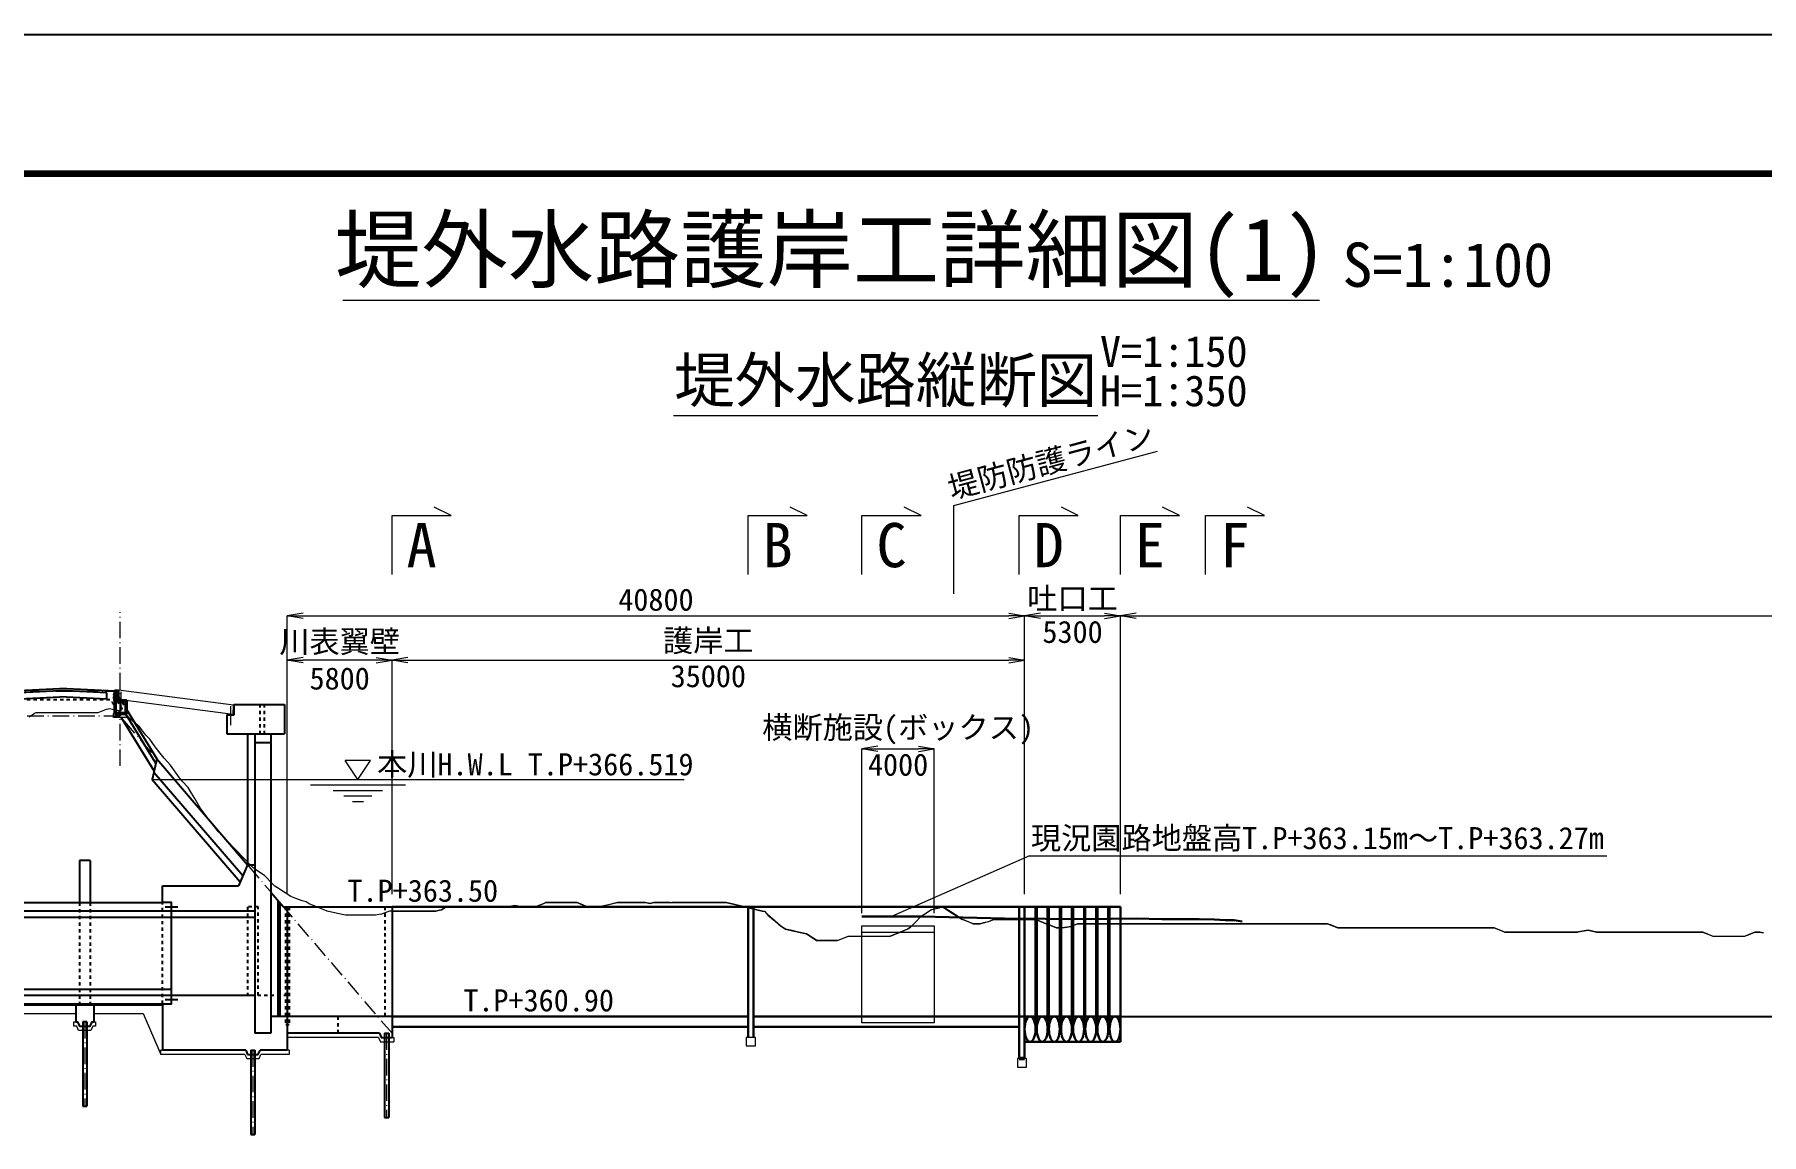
# Model space of a CAD drawing. Header units: millimetres. Extents: x 468560 to 900835, y -713847 to -431684.
# Drawn here: x 522110 to 549411, y -498043 to -480649 of the extents above; entities that cross this region are included whole.
import ezdxf
from ezdxf.enums import TextEntityAlignment as Align

# ---------------------------------------------------------------- set-up
doc = ezdxf.new("R2010")
doc.units = ezdxf.units.MM
doc.header["$LTSCALE"] = 100
doc.header["$PDSIZE"] = 300
doc.linetypes.add('SXF_一点短鎖線', pattern=[9.25, 6, -1.5, 0.25, -1.5])
doc.linetypes.add('SXF_跳び破線', pattern=[12, 6, -6])
doc.layers.get('Defpoints').update_dxf_attribs({"color": 153})
for name, color, linetype, lineweight in [('D-BGD', 7, 'Continuous', 13), ('D-BMK', 2, 'SXF_一点短鎖線', 13), ('D-BYP-STR1', 2, 'Continuous', 13), ('D-BYP-STR2', 6, 'Continuous', 25), ('D-BYP-STR3', 3, 'Continuous', 25), ('D-BYP-STR4', 6, 'Continuous', 25), ('D-BYP-STR6', 2, 'SXF_一点短鎖線', 13), ('D-BYP-STR7', 2, 'Continuous', 13), ('D-STR', 1, 'Continuous', 50), ('D-STR-DIM', 7, 'Continuous', 13), ('D-STR-HTXT', 7, 'Continuous', 13), ('D-STR-TXT', 7, 'Continuous', 13), ('D-TTL', 2, 'Continuous', 140), ('D-TTL-LINE', 7, 'Continuous', 13), ('D-TTL-TXT', 7, 'Continuous', 13)]:
    doc.layers.add(name, color=color, linetype=linetype, lineweight=lineweight)
doc.styles.add('MS ゴシック', font='MS Gothic.ttf')
doc.styles.add('ＭＳ ゴシック', font='MS Gothic.ttf')
doc.dimstyles.new('DIM-100-F-B', dxfattribs={"dimscale": 100, "dimtxt": 3.5, "dimasz": 2.5, "dimexe": 0, "dimexo": 2, "dimgap": 0.8, "dimtad": 1, "dimdec": 0, "dimlfac": 3.5, "dimzin": 0, "dimdsep": 46, "dimtxsty": 'MS ゴシック', "dimblk": 'OPEN', "dimcen": 0.1, "dimclrd": 256, "dimclre": 256, "dimclrt": 256, "dimaunit": 1, "dimadec": 4, "dimazin": 0, "dimtfac": 1, "dimtdec": 0, "dimtmove": 2, "dimatfit": 3, "dimldrblk": 'OPEN', "dimfxl": 1, "dimtolj": 1, "dimtzin": 0, "dimlwd": -1, "dimlwe": -1, "dimarcsym": 2})

# ---------------------------------------------------------------- blocks, each defined once
blk = doc.blocks.new('_Open')
at = {"color": 0, "linetype": 'ByBlock', "lineweight": -2}
for p, q in [((-1, 0.17), (0, 0)), ((-1, -0.17), (0, 0)), ((0, 0), (-1, 0))]:
    blk.add_line(p, q, dxfattribs=at)
blk = doc.blocks.new('*D54')
at = {"layer": 'D-STR-DIM', "transparency": 16777216}
for p, q in [((526105, -494243), (526105, -490543)), ((527512, -490543), (526355, -490543)), ((527762, -494243), (527762, -490543))]:
    blk.add_line(p, q, dxfattribs=at)
at = {"layer": 'Defpoints', "color": 0, "transparency": 16777216}
for p in [(526105, -490543), (526105, -494443), (527762, -494443)]:
    blk.add_point(p, dxfattribs=at)
at = {"layer": 'D-STR-DIM', "transparency": 16777216, "xscale": 250, "yscale": 250, "zscale": 250, "rotation": 180}
blk.add_blockref('_Open', (526105, -490543), dxfattribs=at)
at = {"layer": 'D-STR-DIM', "transparency": 16777216, "xscale": 250, "yscale": 250, "zscale": 250}
blk.add_blockref('_Open', (527762, -490543), dxfattribs=at)
at = {"layer": 'D-STR-DIM', "transparency": 16777216, "insert": (526934, -490543), "char_height": 350, "attachment_point": 5, "style": 'MS ゴシック'}
blk.add_mtext('\\A1;川表翼壁\\P5800', dxfattribs=at)
blk = doc.blocks.new('*D55')
at = {"layer": 'D-STR-DIM', "transparency": 16777216}
for p, q in [((527762, -494243), (527762, -490543)), ((528012, -490543), (537512, -490543)), ((537762, -494243), (537762, -490543))]:
    blk.add_line(p, q, dxfattribs=at)
at = {"layer": 'Defpoints', "color": 0, "transparency": 16777216}
for p in [(537762, -490543), (527762, -494443), (537762, -494443)]:
    blk.add_point(p, dxfattribs=at)
at = {"layer": 'D-STR-DIM', "transparency": 16777216, "xscale": 250, "yscale": 250, "zscale": 250, "rotation": 180}
blk.add_blockref('_Open', (527762, -490543), dxfattribs=at)
at = {"layer": 'D-STR-DIM', "transparency": 16777216, "xscale": 250, "yscale": 250, "zscale": 250}
blk.add_blockref('_Open', (537762, -490543), dxfattribs=at)
at = {"layer": 'D-STR-DIM', "transparency": 16777216, "char_height": 350, "attachment_point": 5, "style": 'MS ゴシック'}
for s, insert in [('\\A1;護岸工', (532762, -490254)), ('\\A1;35000', (532762, -490798))]:
    blk.add_mtext(s, dxfattribs=dict(at, insert=insert))
blk = doc.blocks.new('*D56')
at = {"layer": 'D-STR-DIM', "transparency": 16777216}
for p, q in [((537762, -494243), (537762, -489843)), ((538012, -489843), (539027, -489843)), ((539277, -494243), (539277, -489843))]:
    blk.add_line(p, q, dxfattribs=at)
at = {"layer": 'Defpoints', "color": 0, "transparency": 16777216}
for p in [(539277, -489843), (537762, -494443, 641), (539277, -494443, 641)]:
    blk.add_point(p, dxfattribs=at)
at = {"layer": 'D-STR-DIM', "transparency": 16777216, "xscale": 250, "yscale": 250, "zscale": 250, "rotation": 180}
blk.add_blockref('_Open', (537762, -489843), dxfattribs=at)
at = {"layer": 'D-STR-DIM', "transparency": 16777216, "xscale": 250, "yscale": 250, "zscale": 250}
blk.add_blockref('_Open', (539277, -489843), dxfattribs=at)
at = {"layer": 'D-STR-DIM', "transparency": 16777216, "char_height": 350, "attachment_point": 5, "style": 'MS ゴシック'}
for s, insert in [('\\A1;吐口工', (538520, -489579)), ('\\A1;5300', (538520, -490098))]:
    blk.add_mtext(s, dxfattribs=dict(at, insert=insert))
blk = doc.blocks.new('*D57')
at = {"layer": 'D-STR-DIM', "transparency": 16777216}
for p, q in [((539277, -494243), (539277, -489843)), ((539527, -489843), (561678, -489843)), ((561928, -495976), (561928, -489843))]:
    blk.add_line(p, q, dxfattribs=at)
at = {"layer": 'Defpoints', "color": 0, "transparency": 16777216}
for p in [(561928, -489843), (539277, -494443, 641), (561928, -496176, 641)]:
    blk.add_point(p, dxfattribs=at)
at = {"layer": 'D-STR-DIM', "transparency": 16777216, "xscale": 250, "yscale": 250, "zscale": 250, "rotation": 180}
blk.add_blockref('_Open', (539277, -489843), dxfattribs=at)
at = {"layer": 'D-STR-DIM', "transparency": 16777216, "xscale": 250, "yscale": 250, "zscale": 250}
blk.add_blockref('_Open', (561928, -489843), dxfattribs=at)
at = {"layer": 'D-STR-DIM', "transparency": 16777216, "char_height": 350, "attachment_point": 5, "style": 'MS ゴシック'}
for s, insert in [('\\A1;素掘り', (550603, -489560)), ('\\A1;79281', (550603, -490098))]:
    blk.add_mtext(s, dxfattribs=dict(at, insert=insert))
blk = doc.blocks.new('*D58')
at = {"layer": 'D-STR-DIM', "transparency": 16777216}
for p, q in [((526105, -494243), (526105, -489843)), ((526355, -489843), (537512, -489843)), ((537762, -494243), (537762, -489843))]:
    blk.add_line(p, q, dxfattribs=at)
at = {"layer": 'Defpoints', "color": 0, "transparency": 16777216}
for p in [(537762, -489843), (526105, -494443), (537762, -494443)]:
    blk.add_point(p, dxfattribs=at)
at = {"layer": 'D-STR-DIM', "transparency": 16777216, "xscale": 250, "yscale": 250, "zscale": 250, "rotation": 180}
blk.add_blockref('_Open', (526105, -489843), dxfattribs=at)
at = {"layer": 'D-STR-DIM', "transparency": 16777216, "xscale": 250, "yscale": 250, "zscale": 250}
blk.add_blockref('_Open', (537762, -489843), dxfattribs=at)
at = {"layer": 'D-STR-DIM', "transparency": 16777216, "insert": (531934, -489588), "char_height": 350, "attachment_point": 5, "style": 'MS ゴシック'}
blk.add_mtext('\\A1;40800', dxfattribs=at)
blk = doc.blocks.new('*D59')
at = {"layer": 'D-STR-DIM', "transparency": 16777216}
for p, q in [((535191, -494543), (535191, -491943)), ((535441, -491943), (536084, -491943)), ((536334, -494543), (536334, -491943))]:
    blk.add_line(p, q, dxfattribs=at)
at = {"layer": 'Defpoints', "color": 0, "transparency": 16777216}
for p in [(536334, -491943), (535191, -494743), (536334, -494743)]:
    blk.add_point(p, dxfattribs=at)
at = {"layer": 'D-STR-DIM', "transparency": 16777216, "xscale": 250, "yscale": 250, "zscale": 250, "rotation": 180}
blk.add_blockref('_Open', (535191, -491943), dxfattribs=at)
at = {"layer": 'D-STR-DIM', "transparency": 16777216, "xscale": 250, "yscale": 250, "zscale": 250}
blk.add_blockref('_Open', (536334, -491943), dxfattribs=at)
at = {"layer": 'D-STR-DIM', "transparency": 16777216, "char_height": 350, "attachment_point": 5, "style": 'MS ゴシック'}
for s, insert in [('\\A1;横断施設(ボックス)', (535762, -491653)), ('\\A1;4000', (535762, -492198))]:
    blk.add_mtext(s, dxfattribs=dict(at, insert=insert))
blk = doc.blocks.new('管理橋受台')
at = {"layer": 'D-BYP-STR7'}
blk.add_lwpolyline([(690527, -612810), (690527, -612810), (690527, -612910), (689827, -612910), (689827, -612810), (689927, -612810)], dxfattribs=at)
at = {"layer": 'D-STR', "ltscale": 0.01}
blk.add_lwpolyline([(690077, -612510), (690527, -612510), (690527, -612810), (689927, -612810), (689927, -612280), (690077, -612280)], close=True, dxfattribs=at)
blk = doc.blocks.new('*U3')
at = {"layer": 'D-BGD', "color": 7, "linetype": 'Continuous', "lineweight": 13}
for p, q in [((-35592.348, 52896.664), (-35592.285, 52896.718)), ((-35592.285, 52896.718), (-35592.199, 52896.718)), ((-35592.199, 52896.718), (-35591.708, 52896.718)), ((-35591.708, 52896.718), (-35591.345, 52896.718)), ((-35591.345, 52896.718), (-35591.131, 52896.718)), ((-35591.131, 52896.718), (-35590.843, 52896.718)), ((-35590.843, 52896.718), (-35590.554, 52896.718)), ((-35590.554, 52896.718), (-35590.341, 52896.534)), ((-35588.824, 52896.474), (-35588.335, 52896.718)), ((-35588.335, 52896.718), (-35588.248, 52896.718)), ((-35588.248, 52896.718), (-35588.13, 52896.718)), ((-35588.13, 52896.718), (-35587.671, 52896.718)), ((-35587.671, 52896.718), (-35587.331, 52896.718)), ((-35587.331, 52896.718), (-35587.094, 52896.718)), ((-35587.094, 52896.718), (-35586.773, 52896.718)), ((-35586.773, 52896.718), (-35586.517, 52896.624)), ((-35586.517, 52896.624), (-35586.328, 52896.718)), ((-35586.328, 52896.718), (-35585.941, 52896.718)), ((-35585.941, 52896.718), (-35585.417, 52896.718)), ((-35585.417, 52896.718), (-35585.364, 52896.699)), ((-35585.364, 52896.699), (-35585.325, 52896.718)), ((-35585.325, 52896.718), (-35584.787, 52896.718)), ((-35584.787, 52896.718), (-35584.617, 52896.718)), ((-35584.617, 52896.718), (-35584.321, 52896.718)), ((-35584.321, 52896.718), (-35584.251, 52896.718)), ((-35584.251, 52896.718), (-35584.211, 52896.718)), ((-35584.211, 52896.718), (-35584.061, 52896.718)), ((-35584.061, 52896.718), (-35583.634, 52896.718)), ((-35583.634, 52896.718), (-35583.318, 52896.718)), ((-35583.318, 52896.718), (-35583.152, 52896.718)), ((-35583.152, 52896.718), (-35583.057, 52896.718)), ((-35583.057, 52896.718), (-35582.786, 52896.718)), ((-35582.786, 52896.718), (-35582.48, 52896.718)), ((-35582.48, 52896.718), (-35582.42, 52896.718)), ((-35582.42, 52896.718), (-35582.315, 52896.718)), ((-35582.315, 52896.718), (-35581.904, 52896.514)), ((-35594.355, 52896.218), (-35594.015, 52896.388)), ((-35594.015, 52896.388), (-35593.555, 52896.218)), ((-35592.861, 52896.218), (-35592.348, 52896.664)), ((-35590.341, 52896.534), (-35589.978, 52896.218)), ((-35589.338, 52896.218), (-35588.824, 52896.474)), ((-35581.904, 52896.514), (-35581.348, 52896.237)), ((-35598.167, 52895.818), (-35598.052, 52895.876)), ((-35598.052, 52895.876), (-35597.801, 52896.218)), ((-35597.801, 52896.218), (-35597.475, 52896.218)), ((-35597.475, 52896.218), (-35597.435, 52896.218)), ((-35597.435, 52896.218), (-35597.365, 52896.218)), ((-35597.365, 52896.218), (-35596.898, 52896.218)), ((-35596.898, 52896.218), (-35596.361, 52896.218)), ((-35596.361, 52896.218), (-35596.322, 52896.218)), ((-35596.322, 52896.218), (-35595.97, 52896.218)), ((-35595.97, 52896.218), (-35595.745, 52896.218)), ((-35595.745, 52896.218), (-35595.358, 52896.218)), ((-35595.358, 52896.218), (-35595.168, 52896.218)), ((-35595.168, 52896.218), (-35594.912, 52896.218)), ((-35594.912, 52896.218), (-35594.591, 52896.218)), ((-35594.591, 52896.218), (-35594.355, 52896.218)), ((-35593.555, 52896.218), (-35593.438, 52896.218)), ((-35593.438, 52896.218), (-35593.351, 52896.218)), ((-35593.351, 52896.218), (-35592.861, 52896.218)), ((-35589.978, 52896.218), (-35589.486, 52896.218)), ((-35589.486, 52896.218), (-35589.401, 52896.218)), ((-35589.401, 52896.218), (-35589.338, 52896.218)), ((-35581.348, 52896.237), (-35581.327, 52896.218)), ((-35581.327, 52896.218), (-35581.312, 52896.218)), ((-35581.312, 52896.218), (-35580.75, 52895.939)), ((-35580.75, 52895.939), (-35580.308, 52895.718)), ((-35571.278, 52895.43), (-35570.946, 52895.884)), ((-35570.946, 52895.884), (-35570.497, 52896.108)), ((-35570.497, 52896.108), (-35570.369, 52896.218)), ((-35570.369, 52896.218), (-35570.275, 52896.137)), ((-35570.275, 52896.137), (-35569.793, 52895.478)), ((-35600.79, 52895.718), (-35600.374, 52895.718)), ((-35600.374, 52895.718), (-35600.359, 52895.718)), ((-35600.359, 52895.718), (-35600.337, 52895.718)), ((-35600.337, 52895.718), (-35599.782, 52895.718)), ((-35599.782, 52895.718), (-35599.371, 52895.718)), ((-35599.371, 52895.718), (-35599.205, 52895.718)), ((-35599.205, 52895.718), (-35598.981, 52895.718)), ((-35598.981, 52895.718), (-35598.629, 52895.718)), ((-35598.629, 52895.718), (-35598.368, 52895.718)), ((-35598.368, 52895.718), (-35598.167, 52895.818)), ((-35580.308, 52895.718), (-35580.174, 52895.651)), ((-35580.174, 52895.651), (-35579.992, 52895.245)), ((-35569.793, 52895.478), (-35569.272, 52894.767)), ((-35579.992, 52895.245), (-35579.597, 52894.509)), ((-35571.853, 52894.359), (-35571.523, 52895.097)), ((-35571.523, 52895.097), (-35571.278, 52895.43)), ((-35569.272, 52894.767), (-35569.236, 52894.718)), ((-35569.236, 52894.718), (-35569.216, 52894.718)), ((-35569.216, 52894.718), (-35568.87, 52894.419)), ((-35567.784, 52894.46), (-35567.486, 52894.718)), ((-35567.486, 52894.718), (-35567.265, 52894.718)), ((-35567.265, 52894.718), (-35566.909, 52894.718)), ((-35566.909, 52894.718), (-35566.428, 52894.718)), ((-35566.428, 52894.718), (-35566.332, 52894.718)), ((-35566.332, 52894.718), (-35566.262, 52894.718)), ((-35566.262, 52894.718), (-35565.756, 52894.718)), ((-35565.756, 52894.718), (-35565.259, 52894.718)), ((-35565.259, 52894.718), (-35565.179, 52894.679)), ((-35565.179, 52894.679), (-35565.071, 52894.625)), ((-35579.597, 52894.509), (-35579.305, 52893.965)), ((-35572.1, 52893.809), (-35571.853, 52894.359)), ((-35568.87, 52894.419), (-35568.639, 52894.218)), ((-35568.639, 52894.218), (-35568.504, 52894.218)), ((-35568.504, 52894.218), (-35568.268, 52894.218)), ((-35568.268, 52894.218), (-35568.063, 52894.321)), ((-35568.063, 52894.321), (-35567.784, 52894.46)), ((-35565.071, 52894.625), (-35564.602, 52894.218)), ((-35564.602, 52894.218), (-35564.255, 52893.918)), ((-35563.252, 52893.889), (-35562.872, 52894.218)), ((-35562.872, 52894.218), (-35562.359, 52894.218)), ((-35562.359, 52894.218), (-35562.295, 52894.218)), ((-35562.295, 52894.218), (-35562.249, 52894.218)), ((-35562.249, 52894.218), (-35561.719, 52894.218)), ((-35561.719, 52894.218), (-35561.546, 52894.218)), ((-35561.546, 52894.218), (-35561.245, 52894.218)), ((-35561.245, 52894.218), (-35561.18, 52894.218)), ((-35561.18, 52894.218), (-35561.142, 52894.218)), ((-35561.142, 52894.218), (-35561.002, 52894.218)), ((-35561.002, 52894.218), (-35560.565, 52894.218)), ((-35560.565, 52894.218), (-35560.242, 52894.218)), ((-35560.242, 52894.218), (-35559.988, 52894.218)), ((-35559.988, 52894.218), (-35559.646, 52894.218)), ((-35559.646, 52894.218), (-35559.412, 52894.218)), ((-35559.412, 52894.218), (-35559.239, 52894.218)), ((-35559.239, 52894.218), (-35558.835, 52894.218)), ((-35558.835, 52894.218), (-35558.289, 52894.218)), ((-35558.289, 52894.218), (-35558.258, 52894.218)), ((-35558.258, 52894.218), (-35558.235, 52894.218)), ((-35558.235, 52894.218), (-35557.682, 52894.218)), ((-35557.682, 52894.218), (-35557.232, 52894.218)), ((-35557.232, 52894.218), (-35557.105, 52894.218)), ((-35557.105, 52894.218), (-35556.933, 52894.218)), ((-35556.933, 52894.218), (-35556.528, 52894.218)), ((-35556.528, 52894.218), (-35556.229, 52894.218)), ((-35556.229, 52894.218), (-35555.951, 52894.218)), ((-35555.951, 52894.218), (-35555.577, 52894.218)), ((-35555.577, 52894.218), (-35555.375, 52894.218)), ((-35555.375, 52894.218), (-35555.225, 52894.218)), ((-35555.225, 52894.218), (-35554.798, 52894.218)), ((-35554.798, 52894.218), (-35554.222, 52894.218)), ((-35554.222, 52894.218), (-35554.222, 52894.218)), ((-35554.222, 52894.218), (-35554.221, 52894.218)), ((-35554.221, 52894.218), (-35553.855, 52894.218)), ((-35553.855, 52894.218), (-35553.645, 52894.218)), ((-35553.645, 52894.218), (-35553.489, 52894.218)), ((-35553.489, 52894.218), (-35553.219, 52894.218)), ((-35553.219, 52894.218), (-35553.068, 52894.218)), ((-35553.068, 52894.218), (-35552.864, 52894.218)), ((-35552.864, 52894.218), (-35552.491, 52894.218)), ((-35552.491, 52894.218), (-35552.215, 52894.218)), ((-35552.215, 52894.218), (-35551.914, 52894.218)), ((-35551.914, 52894.218), (-35551.507, 52894.218)), ((-35551.507, 52894.218), (-35551.338, 52894.218)), ((-35551.338, 52894.218), (-35551.212, 52894.218)), ((-35551.212, 52894.218), (-35550.761, 52894.218)), ((-35550.761, 52894.218), (-35550.559, 52894.218)), ((-35550.559, 52894.218), (-35550.209, 52894.218)), ((-35550.209, 52894.218), (-35550.193, 52894.218)), ((-35550.193, 52894.218), (-35550.184, 52894.218)), ((-35550.184, 52894.218), (-35550.151, 52894.218)), ((-35550.151, 52894.218), (-35549.608, 52894.218)), ((-35549.608, 52894.218), (-35549.206, 52894.218)), ((-35549.206, 52894.218), (-35549.031, 52894.218)), ((-35549.031, 52894.218), (-35548.795, 52894.014)), ((-35579.305, 52893.965), (-35579.02, 52893.577)), ((-35572.282, 52893.56), (-35572.1, 52893.809)), ((-35564.255, 52893.918), (-35564.025, 52893.718)), ((-35563.715, 52893.718), (-35563.449, 52893.817)), ((-35563.449, 52893.817), (-35563.252, 52893.889)), ((-35548.795, 52894.014), (-35548.454, 52893.718)), ((-35579.02, 52893.577), (-35578.635, 52893.385)), ((-35572.676, 52893.218), (-35572.282, 52893.56)), ((-35564.025, 52893.718), (-35563.715, 52893.718)), ((-35548.454, 52893.718), (-35548.202, 52893.718)), ((-35548.202, 52893.718), (-35547.877, 52893.718)), ((-35547.877, 52893.718), (-35547.438, 52893.718)), ((-35547.438, 52893.718), (-35547.301, 52893.718)), ((-35547.301, 52893.718), (-35547.199, 52893.718)), ((-35547.199, 52893.718), (-35546.724, 52893.718)), ((-35546.724, 52893.718), (-35546.196, 52893.718)), ((-35546.196, 52893.718), (-35546.147, 52893.718)), ((-35546.147, 52893.718), (-35546.082, 52893.718)), ((-35546.082, 52893.718), (-35545.571, 52893.718)), ((-35545.571, 52893.718), (-35545.192, 52893.718)), ((-35545.192, 52893.718), (-35544.994, 52893.718)), ((-35544.994, 52893.718), (-35544.725, 52893.718)), ((-35544.725, 52893.718), (-35544.417, 52893.718)), ((-35544.417, 52893.718), (-35544.189, 52893.718)), ((-35544.189, 52893.718), (-35543.84, 52893.718)), ((-35543.84, 52893.718), (-35543.369, 52893.718)), ((-35543.369, 52893.718), (-35543.264, 52893.718)), ((-35543.264, 52893.718), (-35543.186, 52893.718)), ((-35543.186, 52893.718), (-35542.687, 52893.718)), ((-35542.687, 52893.718), (-35542.182, 52893.718)), ((-35542.182, 52893.718), (-35542.11, 52893.718)), ((-35542.11, 52893.718), (-35542.013, 52893.718)), ((-35542.013, 52893.718), (-35541.534, 52893.718)), ((-35541.534, 52893.718), (-35541.179, 52893.718)), ((-35541.179, 52893.718), (-35540.957, 52893.718)), ((-35540.957, 52893.718), (-35540.656, 52893.718)), ((-35540.656, 52893.718), (-35540.38, 52893.718)), ((-35540.38, 52893.718), (-35540.176, 52893.718)), ((-35540.176, 52893.718), (-35539.803, 52893.718)), ((-35539.803, 52893.718), (-35539.3, 52893.282)), ((-35535.159, 52893.245), (-35534.613, 52893.446)), ((-35534.613, 52893.446), (-35534.156, 52893.218)), ((-35578.635, 52893.385), (-35578.443, 52893.289)), ((-35578.443, 52893.289), (-35578.302, 52893.218)), ((-35578.302, 52893.218), (-35577.867, 52893.002)), ((-35577.867, 52893.002), (-35577.298, 52892.226)), ((-35573.21, 52892.756), (-35572.676, 52893.218)), ((-35539.3, 52893.282), (-35539.227, 52893.218)), ((-35539.227, 52893.218), (-35539.172, 52893.218)), ((-35539.172, 52893.218), (-35538.841, 52893.218)), ((-35538.841, 52893.218), (-35538.65, 52893.218)), ((-35538.65, 52893.218), (-35538.169, 52893.218)), ((-35538.169, 52893.218), (-35538.073, 52893.218)), ((-35538.073, 52893.218), (-35537.944, 52893.218)), ((-35537.944, 52893.218), (-35537.496, 52893.218)), ((-35537.496, 52893.218), (-35537.166, 52893.218)), ((-35537.166, 52893.218), (-35536.92, 52893.218)), ((-35536.92, 52893.218), (-35536.587, 52893.218)), ((-35536.587, 52893.218), (-35536.343, 52893.218)), ((-35536.343, 52893.218), (-35536.162, 52893.218)), ((-35536.162, 52893.218), (-35535.766, 52893.218)), ((-35535.766, 52893.218), (-35535.231, 52893.218)), ((-35535.231, 52893.218), (-35535.19, 52893.218)), ((-35535.19, 52893.218), (-35535.159, 52893.245)), ((-35534.156, 52893.218), (-35534.036, 52893.218)), ((-35534.036, 52893.218), (-35533.874, 52893.218)), ((-35533.874, 52893.218), (-35533.459, 52893.218)), ((-35533.459, 52893.218), (-35533.153, 52893.218)), ((-35533.153, 52893.218), (-35532.883, 52893.218)), ((-35532.883, 52893.218), (-35532.518, 52893.218)), ((-35532.518, 52893.218), (-35532.306, 52893.218)), ((-35532.306, 52893.218), (-35532.149, 52893.218)), ((-35532.149, 52893.218), (-35531.729, 52893.218)), ((-35531.729, 52893.218), (-35531.162, 52893.218)), ((-35531.162, 52893.218), (-35531.153, 52893.218)), ((-35531.153, 52893.218), (-35531.146, 52893.218)), ((-35531.146, 52893.218), (-35530.576, 52893.218)), ((-35530.576, 52893.218), (-35530.143, 52893.218)), ((-35530.143, 52893.218), (-35529.999, 52893.218)), ((-35529.999, 52893.218), (-35529.805, 52893.218)), ((-35529.805, 52893.218), (-35529.422, 52893.218)), ((-35529.422, 52893.218), (-35529.139, 52893.218)), ((-35529.139, 52893.218), (-35528.846, 52893.218)), ((-35528.846, 52893.218), (-35528.449, 52893.218)), ((-35528.449, 52893.218), (-35528.269, 52893.218)), ((-35528.269, 52893.218), (-35528.136, 52893.103)), ((-35528.136, 52893.103), (-35527.692, 52892.718)), ((-35525.736, 52892.914), (-35525.385, 52893.218)), ((-35525.385, 52893.218), (-35525.126, 52893.218)), ((-35525.126, 52893.218), (-35524.925, 52893.118)), ((-35575.922, 52892.404), (-35575.56, 52892.718)), ((-35575.56, 52892.718), (-35575.292, 52892.718)), ((-35575.292, 52892.718), (-35574.983, 52892.718)), ((-35574.983, 52892.718), (-35574.566, 52892.718)), ((-35574.566, 52892.718), (-35574.406, 52892.718)), ((-35574.406, 52892.718), (-35574.288, 52892.718)), ((-35574.288, 52892.718), (-35573.83, 52892.718)), ((-35573.83, 52892.718), (-35573.631, 52892.718)), ((-35573.631, 52892.718), (-35573.285, 52892.718)), ((-35573.285, 52892.718), (-35573.265, 52892.718)), ((-35573.265, 52892.718), (-35573.253, 52892.718)), ((-35573.253, 52892.718), (-35573.21, 52892.756)), ((-35527.692, 52892.718), (-35527.488, 52892.718)), ((-35527.488, 52892.718), (-35527.133, 52892.718)), ((-35527.133, 52892.718), (-35527.122, 52892.718)), ((-35527.122, 52892.718), (-35527.116, 52892.718)), ((-35527.116, 52892.718), (-35526.756, 52892.718)), ((-35526.756, 52892.718), (-35526.539, 52892.718)), ((-35526.539, 52892.718), (-35526.129, 52892.718)), ((-35526.129, 52892.718), (-35525.962, 52892.718)), ((-35525.962, 52892.718), (-35525.736, 52892.914)), ((-35577.298, 52892.226), (-35577.29, 52892.218)), ((-35577.29, 52892.218), (-35577.279, 52892.218)), ((-35577.279, 52892.218), (-35576.713, 52892.218)), ((-35576.713, 52892.218), (-35576.295, 52892.218)), ((-35576.295, 52892.218), (-35576.137, 52892.218)), ((-35576.137, 52892.218), (-35575.922, 52892.404))]:
    blk.add_line(p, q, dxfattribs=at)
blk = doc.blocks.new('堤外水路1025')
at = {"layer": 'D-BGD', "linetype": 'Continuous', "lineweight": 13}
blk.add_lwpolyline([(669244, -502996), (669102, -502996), (668668, -503071), (668525, -503081), (668334, -503096), (667949, -503096), (667664, -503096), (667372, -503096), (666977, -503096), (666795, -503096), (666661, -503096), (666219, -503051), (665657, -502996), (665642, -502994), (665621, -502992), (665065, -502896), (664654, -502824), (664489, -502779), (664265, -502757), (663912, -502696), (663651, -502650), (663335, -502564), (662909, -502448), (662758, -502407), (662647, -502357), (662182, -502149), (661644, -502002), (661605, -501988), (661553, -501968), (661028, -501734), (660640, -501561), (660452, -501477), (660197, -501363), (659875, -501219), (659637, -501113), (659298, -500928), (658841, -500678), (658722, -500604), (658634, -500550), (658323, -500326), (658145, -500198), (657957, -500063), (657630, -499917), (657568, -499883), (657485, -499837), (656992, -499532), (656627, -499369), (656415, -499253), (656128, -499097), (655838, -498917), (655623, -498821), (655261, -498623), (654772, -498441), (654685, -498402), (654620, -498384), (654206, -498271), (654108, -498245), (653616, -498196), (653531, -498204), (653416, -498216), (652955, -498296), (652613, -498296), (652378, -498296), (652060, -498296), (651801, -498296), (651610, -498296), (651225, -498296), (650704, -498296), (650648, -498291), (650606, -498296), (650071, -498296), (649900, -498296), (649603, -498296), (649534, -498296), (649494, -498306), (649168, -498396)], dxfattribs=at)
at = {"layer": 'D-BGD', "lineweight": 30}
blk.add_lwpolyline([(695244, -503126), (698530, -503126), (703132, -503176), (707654, -503186), (710420, -503176), (711836, -503186), (712882, -503186), (713910, -503186), (714748, -503196), (715337, -503216), (715830, -503216), (716277, -503246)], dxfattribs=at)
at = {"layer": 'D-BMK', "linetype": 'SXF_一点短鎖線'}
for p, q in [((654206, -499554), (654206, -495909)), ((652243, -505626), (652243, -507626)), ((668944, -505896), (668944, -507896)), ((661544, -506296), (661544, -508296))]:
    blk.add_line(p, q, dxfattribs=at)
at = {"layer": 'D-BYP-STR1', "linetype": 'Continuous', "lineweight": 25}
for p, q in [((648256, -497819), (650869, -497766)), ((648256, -497969), (650869, -497916)), ((653469, -497818), (650869, -497766)), ((653469, -497968), (650869, -497916)), ((653419, -497817), (653419, -497767)), ((653469, -497968), (653469, -497818))]:
    blk.add_line(p, q, dxfattribs=at)
at = {"layer": 'D-BYP-STR1'}
for p, q in [((654094, -497978), (654106, -497754)), ((660466, -498109), (654106, -497754)), ((660454, -498334), (654094, -497978)), ((660454, -498334), (660466, -498109))]:
    blk.add_line(p, q, dxfattribs=at)
at = {"layer": 'D-BYP-STR1', "ltscale": 1500}
for p, q in [((654244, -497797), (654244, -498247)), ((660304, -498136), (660304, -498586))]:
    blk.add_line(p, q, dxfattribs=at)
at = {"layer": 'D-BYP-STR1', "linetype": 'SXF_跳び破線', "lineweight": 25, "ltscale": 0.2}
blk.add_line((647206, -497977), (654206, -497977), dxfattribs=at)
at = {"layer": 'D-BYP-STR1', "ltscale": 5}
for p, q in [((695244, -503496), (699244, -503496)), ((695244, -505496), (699244, -505496)), ((695244, -505496), (699244, -505496))]:
    blk.add_line(p, q, dxfattribs=at)
at = {"layer": 'D-BYP-STR1', "ltscale": 1500}
for points in [[(654144, -497987), (654344, -497987), (654344, -498007), (654144, -498007), (654144, -497987)], [(660204, -498326), (660404, -498326), (660404, -498346), (660204, -498346), (660204, -498326)]]:
    blk.add_lwpolyline(points, dxfattribs=at)
at = {"layer": 'D-BYP-STR1', "ltscale": 5}
blk.add_lwpolyline([(695244, -503346), (699244, -503346), (699244, -505646), (695244, -505646)], close=True, dxfattribs=at)
at = {"layer": 'D-BYP-STR2', "linetype": 'Continuous'}
for p, q in [((647819, -497777), (650869, -497716)), ((653919, -497777), (650869, -497716)), ((653919, -497777), (653924, -497777))]:
    blk.add_line(p, q, dxfattribs=at)
at = {"layer": 'D-BYP-STR2', "ltscale": 0.01}
blk.add_line((709544, -505496), (788825, -505496), dxfattribs=at)
at = {"layer": 'D-BYP-STR3', "ltscale": 1500}
for p, q in [((654524, -498199), (656222, -499385)), ((654524, -498345), (656167, -499493)), ((656222, -499385), (661244, -501896))]:
    blk.add_line(p, q, dxfattribs=at)
at = {"layer": 'D-BYP-STR3', "linetype": 'SXF_跳び破線', "ltscale": 0.2}
blk.add_lwpolyline([(654524, -498345), (653850, -497875), (653919, -497777), (654524, -498199)], dxfattribs=at)
at = {"layer": 'D-BYP-STR3', "ltscale": 0.2}
blk.add_lwpolyline([(656222, -499385), (656065, -499698), (660982, -502156)], dxfattribs=at)
at = {"layer": 'D-BYP-STR4'}
for p, q in [((660494, -498096), (663294, -498096)), ((660494, -498096), (660494, -498346)), ((663294, -498096), (663294, -498796)), ((660094, -498796), (663294, -498796)), ((661244, -498796), (661244, -501896)), ((661644, -498796), (661644, -505896)), ((661644, -498996), (662544, -498996)), ((662544, -498796), (662544, -505896)), ((651943, -501796), (651943, -502796)), ((652543, -501796), (651943, -501796)), ((652543, -501796), (652543, -502796)), ((661244, -501896), (660744, -502396)), ((661244, -501896), (661644, -501896)), ((656543, -502796), (656543, -502396)), ((656543, -502396), (660744, -502396)), ((634444, -502796), (656543, -502796)), ((656543, -502596), (656543, -502496)), ((662544, -502546), (662544, -505896)), ((662544, -502546), (663244, -502896)), ((662944, -505496), (662944, -502746)), ((663044, -505496), (663044, -502796)), ((657043, -502996), (633944, -502996)), ((661644, -502996), (657043, -502996)), ((663244, -502896), (669244, -502896)), ((663444, -502896), (663444, -506296)), ((669244, -502896), (669244, -505996)), ((657043, -504996), (633944, -504996)), ((634444, -505196), (656543, -505196)), ((651743, -505226), (651743, -505626)), ((652743, -505226), (651743, -505226)), ((652743, -505226), (652743, -505626)), ((656543, -505196), (656543, -506296)), ((661644, -504996), (657043, -504996)), ((652128, -505626), (652128, -507626)), ((652358, -505626), (652128, -505626)), ((652358, -505626), (652358, -507626)), ((669244, -505496), (662544, -505496)), ((662544, -505896), (661644, -505896)), ((668544, -505896), (663444, -505896)), ((668544, -505896), (668644, -505996)), ((668644, -505996), (669244, -505996)), ((668829, -505896), (668829, -507896)), ((668829, -505896), (669059, -505896)), ((669059, -505896), (669059, -507896)), ((661144, -506296), (656543, -506296)), ((661144, -506296), (661244, -506396)), ((661244, -506396), (661844, -506396)), ((661429, -506296), (661429, -508296)), ((661429, -506296), (661659, -506296)), ((661659, -506296), (661659, -508296)), ((661844, -506396), (661944, -506296)), ((663444, -506296), (661944, -506296)), ((652128, -507626), (652358, -507626)), ((668829, -507896), (669059, -507896)), ((661429, -508296), (661659, -508296))]:
    blk.add_line(p, q, dxfattribs=at)
at = {"layer": 'D-BYP-STR4', "linetype": 'SXF_跳び破線', "ltscale": 0.2}
for p, q in [((661944, -498796), (661944, -498096)), ((662194, -498796), (662194, -498096)), ((651943, -502796), (651943, -505226)), ((652543, -502796), (652543, -505226)), ((656543, -505196), (656543, -502796)), ((663344, -502896), (663344, -505696)), ((663544, -502896), (663544, -505696)), ((668844, -502896), (668844, -505496)), ((663544, -505696, -323860), (663344, -505696, -323860)), ((666244, -505496), (666244, -505896))]:
    blk.add_line(p, q, dxfattribs=at)
at = {"layer": 'D-BYP-STR4', "color": 2}
for p, q in [((657043, -503146), (633944, -503146)), ((656693, -502896), (657393, -502896)), ((633944, -504846), (657043, -504846)), ((656693, -505096), (657393, -505096))]:
    blk.add_line(p, q, dxfattribs=at)
at = {"layer": 'D-BYP-STR4', "color": 6}
blk.add_line((661644, -503146), (657043, -503146), dxfattribs=at)
at = {"layer": 'D-BYP-STR4'}
for points in [[(660494, -498346), (660094, -498346), (660094, -498796)], [(656543, -505196), (657043, -505196), (657043, -502796), (656543, -502796)], [(656543, -505196), (657043, -505196), (657043, -502796), (656543, -502796)], [(651743, -505626), (651843, -505626), (651943, -505726), (652543, -505726), (652643, -505626), (652743, -505626)]]:
    blk.add_lwpolyline(points, dxfattribs=at)
at = {"layer": 'D-BYP-STR4', "linetype": 'SXF_跳び破線', "ltscale": 0.2}
blk.add_lwpolyline([(663444, -504996), (661844, -504996), (661844, -502896), (661244, -502896), (661244, -504996)], dxfattribs=at)
at = {"layer": 'D-BYP-STR6', "linetype": 'SXF_一点短鎖線'}
blk.add_line((647819, -497777), (653919, -497777), dxfattribs=at)
at = {"layer": 'D-BYP-STR6', "linetype": 'Continuous', "lineweight": 25}
blk.add_line((654262, -498407), (656077, -499674), dxfattribs=at)
at = {"layer": 'D-BYP-STR6', "linetype": 'SXF_跳び破線', "ltscale": 0.2}
blk.add_lwpolyline([(653850, -497875), (653736, -498039), (654262, -498407)], dxfattribs=at)
at = {"layer": 'D-BYP-STR6', "linetype": 'SXF_一点短鎖線'}
blk.add_lwpolyline([(669244, -505896), (661446, -501997), (654206, -498377), (647206, -498377), (621235, -505396)], dxfattribs=at)
at = {"layer": 'D-BYP-STR6', "linetype": 'Continuous', "lineweight": 25}
blk.add_lwpolyline([(656065, -499698), (655976, -499877), (660833, -502305)], dxfattribs=at)
at = {"layer": 'D-BYP-STR7'}
for p, q in [((634444, -505226), (656543, -505226)), ((634814, -505426), (651743, -505426)), ((652743, -505426), (655473, -505426)), ((655473, -505426), (656443, -506396)), ((668502, -505996), (663444, -505996)), ((668502, -505996), (668602, -506096)), ((668602, -506096), (669344, -506096)), ((669244, -505996), (669344, -505996)), ((669344, -505996), (669344, -506096)), ((656543, -506296), (656443, -506296)), ((656443, -506396), (656443, -506296)), ((661102, -506396), (656443, -506396)), ((661102, -506396), (661202, -506496)), ((661202, -506496), (661885, -506496)), ((661885, -506496), (661985, -506396)), ((663544, -506396), (661985, -506396)), ((663544, -506296), (663444, -506296)), ((663544, -506296), (663544, -506396))]:
    blk.add_line(p, q, dxfattribs=at)
blk.add_lwpolyline([(652743, -505626), (652843, -505626), (652843, -505726), (652685, -505726), (652585, -505826), (651902, -505826), (651802, -505726), (651643, -505726), (651643, -505626), (651743, -505626)], dxfattribs=at)
blk.add_lwpolyline([(688844, -506196), (689344, -506196), (689344, -505996), (688844, -505996)], close=True, dxfattribs=at)
at = {"layer": 'D-BYP-STR7', "elevation": 0}
blk.add_lwpolyline([(703844, -506696), (704344, -506696), (704344, -506496), (703844, -506496)], close=True, dxfattribs=at)
at = {"layer": 'D-STR', "lineweight": 30}
for p, q in [((669244, -502896), (709544, -502896)), ((688944, -505996), (688944, -502896)), ((689244, -505996), (689244, -502896)), ((703944, -506496, 0), (703944, -502896, 0)), ((704244, -506496, 0), (704244, -502896, 0)), ((704844, -505796, 0), (704844, -502896)), ((704915, -505796, 0), (704915, -502896)), ((705515, -505796, 0), (705515, -502896)), ((705586, -505796, 0), (705586, -502896)), ((706186, -505796, 0), (706186, -502896)), ((706258, -505796, 0), (706258, -502896)), ((706858, -505796, 0), (706858, -502896)), ((706929, -505796, 0), (706929, -502896)), ((707529, -505796, 0), (707529, -502896)), ((707601, -505796, 0), (707601, -502896)), ((708201, -505796, 0), (708201, -502896)), ((708272, -505796, 0), (708272, -502896)), ((708872, -505796, 0), (708872, -502896)), ((708944, -505796, 0), (708944, -502896)), ((709544, -506096, 0), (709544, -502896, 0)), ((669244, -505496), (688944, -505496)), ((689244, -505496), (709544, -505496)), ((669244, -505746), (688944, -505746)), ((689244, -505746), (703944, -505746)), ((704244, -506096, 0), (709544, -506096, 0)), ((704244, -506096, 0), (704244, -506496, 0)), ((703944, -506496, 0), (704244, -506496, 0))]:
    blk.add_line(p, q, dxfattribs=at)
at = {"layer": 'D-STR', "ltscale": 0.01}
blk.add_line((703944, -506496, 0), (704244, -506496, 0), dxfattribs=at)
at = {"layer": 'D-STR', "lineweight": 30}
for centre in [(704544, -505796, 0), (705215, -505796, 0), (705886, -505796, 0), (706558, -505796, 0), (707229, -505796, 0), (707901, -505796, 0), (708572, -505796, 0), (709244, -505796, 0)]:
    blk.add_circle(centre, 300, dxfattribs=at)
at = {"layer": 'Defpoints', "linetype": 'Continuous', "lineweight": 13}
blk.add_lwpolyline([(745117, -503515), (744926, -503496), (744650, -503496), (744276, -503560), (744073, -503596), (743923, -503596), (743496, -503596), (743286, -503596), (742920, -503596), (742920, -503596), (742919, -503596), (742553, -503596), (742343, -503596), (741916, -503521), (741766, -503496), (741564, -503496), (741190, -503496), (740913, -503496), (740613, -503496), (740208, -503496), (740036, -503496), (739909, -503496), (739460, -503496), (738906, -503496), (738883, -503496), (738852, -503496), (738306, -503496), (737902, -503496), (737729, -503496), (737496, -503496), (737153, -503496), (736899, -503496), (736576, -503496), (736140, -503496), (735999, -503496), (735896, -503496), (735423, -503448), (734892, -503488), (734846, -503496), (734784, -503496), (734269, -503496), (733889, -503496), (733693, -503496), (733427, -503496), (733116, -503496), (732885, -503496), (732539, -503496), (732071, -503496), (731962, -503496), (731882, -503496), (731386, -503496), (731201, -503496), (730879, -503496), (730809, -503496), (730715, -503479), (730232, -503396), (729875, -503396), (729656, -503396), (729359, -503396), (729079, -503396), (728872, -503396), (728502, -503396), (728003, -503396), (727926, -503396), (727868, -503396), (727349, -503396), (726865, -503396), (726772, -503396), (726647, -503396), (726195, -503396), (725862, -503396), (725619, -503396), (725291, -503396), (725042, -503396), (724858, -503396), (724465, -503396), (723935, -503396), (723889, -503396), (723855, -503396), (723312, -503396), (722851, -503396), (722735, -503396), (722578, -503396), (722159, -503396), (721848, -503396), (721582, -503396), (721222, -503333), (721005, -503296), (720845, -503296), (720428, -503296), (719866, -503296), (719852, -503296), (719848, -503296), (719841, -503296), (719482, -503296), (719275, -503296), (718838, -503296), (718698, -503296), (718510, -503296), (718122, -503296), (717834, -503296), (717545, -503296), (717154, -503296), (716968, -503296), (716831, -503296), (716552, -503296), (716392, -503296), (716186, -503296), (715828, -503296), (715815, -503296), (715798, -503296), (715238, -503296), (714824, -503296), (714661, -503296), (714442, -503296), (714085, -503296), (713821, -503296), (713508, -503296), (713086, -503296), (712931, -503296), (712817, -503296), (712355, -503296), (711814, -503296), (711778, -503296), (711729, -503296), (711201, -503296), (710810, -503296), (710625, -503296), (710373, -503296), (710048, -503296), (709807, -503296), (709471, -503296), (709017, -503296), (708894, -503296), (708861, -503296), (708804, -503296), (708495, -503296), (708318, -503296), (707800, -503296), (707741, -503296), (707661, -503296), (707164, -503296), (706797, -503359), (706588, -503375), (706305, -503396), (706011, -503396), (705793, -503358), (705434, -503296), (704949, -503211), (704858, -503202), (704790, -503196), (704281, -503196), (703787, -503196), (703704, -503196), (703593, -503196), (703127, -503196), (702783, -503196), (702551, -503196), (702237, -503250), (701974, -503276), (701780, -503296), (701537, -503296), (701397, -503296), (701171, -503256), (700821, -503196), (700805, -503196), (700776, -503188), (700244, -503042), (699773, -502914), (699667, -502896), (699524, -502920), (699091, -502964), (698770, -503051), (698514, -503121), (698168, -503275), (697937, -503378), (697766, -503425), (697360, -503496), (696812, -503591), (696784, -503596), (696776, -503596), (696763, -503596), (696410, -503596), (696207, -503596), (695759, -503596), (695630, -503596), (695456, -503596), (695054, -503596), (694756, -503596), (694477, -503596), (694100, -503661), (693900, -503696), (693753, -503696), (693324, -503696), (692749, -503696), (692747, -503695), (692744, -503694), (692170, -503538), (691746, -503496), (691593, -503480), (691388, -503460), (691017, -503423), (690742, -503348), (690440, -503235), (690031, -503083), (689863, -503008), (689739, -502996), (689287, -502950), (688736, -502896), (688710, -502896), (688675, -502890), (688133, -502836), (687732, -502796), (687621, -502796), (687557, -502796), (687254, -502796), (686980, -502796), (686888, -502796), (686729, -502796), (686403, -502796), (685963, -502796), (685826, -502796), (685790, -502796), (685725, -502796), (685423, -502796), (685250, -502796), (684722, -502796), (684673, -502800), (684607, -502796), (684096, -502796), (683719, -502796), (683520, -502815), (683251, -502796), (682943, -502796), (682715, -502796), (682366, -502796), (681895, -502796), (681790, -502796), (681712, -502796), (681213, -502845), (680708, -502896), (680636, -502896), (680539, -502896), (680059, -502896), (679705, -502834), (679483, -502796), (679182, -502796), (678906, -502796), (678702, -502796), (678329, -502796), (677826, -502796), (677753, -502796), (677698, -502805), (677176, -502896), (676695, -502896), (676599, -502896), (676470, -502896), (676023, -502863), (675691, -502896), (675446, -502896), (675114, -502896), (674869, -502896), (674688, -502896), (674292, -502896), (674071, -502896), (673716, -502896), (673685, -502896), (673139, -502896), (672681, -502896), (672606, -502896), (672562, -502896), (672240, -502896), (671986, -502965), (671873, -502976), (671678, -502996), (671409, -502996), (671046, -502996), (670832, -502996), (670674, -502996), (670256, -502996), (669690, -502996), (669679, -502996), (669671, -502996), (669244, -502996)], dxfattribs=at)
blk.add_blockref('管理橋受台', (-36003, 114503))
at = {"layer": 'D-BGD', "linetype": 'Continuous', "lineweight": 13, "xscale": 1000, "yscale": 200}
blk.add_blockref('*U3', (36270034, -11082139), dxfattribs=at)

msp = doc.modelspace()

# ---------------------------------------------------------------- linework, layer by layer
at = {"layer": 'D-STR-HTXT'}
for p, q in [((536640.73, -488097.82, -0.02), (539860.48, -487235.09, -0.02)), ((527422.47, -492130.48), (527022.47, -492130.48)), ((527222.47, -492430.48), (527022.47, -492130.48)), ((527222.47, -492430.48), (527422.47, -492130.48)), ((523971.56, -492430.48), (532381.07, -492430.48)), ((527972.47, -492518.48), (526472.47, -492518.48)), ((527612.47, -492606.48), (526832.47, -492606.48)), ((527442.47, -492694.48), (527002.47, -492694.48)), ((527310.47, -492782.48), (527134.47, -492782.48)), ((537836.77, -493636.31, 0.02), (535660.39, -494596.48)), ((537836.77, -493636.31, 0.02), (546965.83, -493636.31, 0.02))]:
    msp.add_line(p, q, dxfattribs=at)
at = {"layer": 'D-STR-HTXT', "linetype": 'Continuous', "lineweight": 18}
msp.add_line((536640.73, -489495.05, -0.02), (536640.73, -488097.82, -0.02), dxfattribs=at)
at = {"layer": 'D-STR-HTXT'}
for points in [[(527762.37, -489189.29), (527762.37, -488255.95), (528695.7, -488255.95), (528429.03, -488122.62)], [(533390.94, -489189.29), (533390.94, -488255.95), (534324.27, -488255.95), (534057.61, -488122.62)], [(535190.94, -489189.29), (535190.94, -488255.95), (536124.27, -488255.95), (535857.61, -488122.62)], [(539276.65, -489189.29), (539276.65, -488255.95), (540209.99, -488255.95), (539943.32, -488122.62)], [(540619.51, -489189.29), (540619.51, -488255.95), (541552.84, -488255.95), (541286.18, -488122.62)]]:
    msp.add_lwpolyline(points, dxfattribs=at)
at = {"layer": 'D-STR-HTXT', "elevation": -0.02}
msp.add_lwpolyline([(537676.65, -489189.29), (537676.65, -488255.95), (538609.99, -488255.95), (538343.32, -488122.62)], dxfattribs=at)
at = {"layer": 'D-TTL'}
msp.add_line((494703.5, -482849.14), (574703.5, -482849.14), dxfattribs=at)
at = {"layer": 'D-TTL-LINE'}
for p, q in [((526983.87, -484849.14), (542423.13, -484849.14)), ((532211.23, -486674.52), (538921.63, -486674.52))]:
    msp.add_line(p, q, dxfattribs=at)
at = {"layer": 'Defpoints', "color": 1}
msp.add_line((492653.5, -480649.14), (576753.5, -480649.14), dxfattribs=at)

# ---------------------------------------------------------------- block references
at = {"layer": 'D-STR', "xscale": 0.2857142857142857, "yscale": 0.6666666666666666}
msp.add_blockref('堤外水路1025', (336549.92, -159179.45), dxfattribs=at)

# ---------------------------------------------------------------- texts
at = {"layer": 'D-STR-TXT', "style": 'MS ゴシック'}
msp.add_text('堤防防護ライン', height=350, rotation=15, dxfattribs=at).set_placement((538250.61, -487666.45, 215906.63), align=Align.BOTTOM_CENTER)
at = {"layer": 'D-STR-TXT', "style": 'ＭＳ ゴシック'}
for s, p in [('A', (528229.03, -488722.62)), ('B', (533857.61, -488722.62)), ('C', (535657.61, -488722.62)), ('D', (538143.32, -488722.62, -0.02)), ('E', (539743.32, -488722.62)), ('F', (541086.18, -488722.62))]:
    msp.add_text(s, height=700, dxfattribs=at).set_placement(p, align=Align.MIDDLE_CENTER)
for s, p in [('本川H.W.L T.P+366.519', (527525.68, -492364.33)), ('T.P+363.50', (527058.31, -494363.14)), ('T.P+360.90', (528889.07, -496096.48))]:
    msp.add_text(s, height=350, dxfattribs=at).set_placement(p)
msp.add_text('現況園路地盤高T.P+363.15m〜T.P+363.27m', height=350, dxfattribs=at).set_placement((542389.99, -493636.31, 0.02), align=Align.BOTTOM_CENTER)
at = {"layer": 'D-TTL-TXT', "style": 'MS ゴシック'}
for s, height, p in [('堤外水路護岸工詳細図(1)', 1000, (534703.5, -484849.14)), ('S=1:100', 700, (544453.34, -484849.14)), ('堤外水路縦断図', 700, (535566.43, -486674.52)), ('V=1:150', 490, (540120.08, -486052.15)), ('H=1:350', 490, (540120.08, -486674.52))]:
    msp.add_text(s, height=height, dxfattribs=at).set_placement(p, align=Align.BOTTOM_CENTER)

# ---------------------------------------------------------------- dimensions: what is measured, and where the dimension line sits
at = {"layer": 'D-STR-DIM'}
dim = msp.add_linear_dim(base=(537762.37, -489843.09), p1=(526105.22, -494443.14), p2=(537762.37, -494443.14), dimstyle='DIM-100-F-B', dxfattribs=at)
dim.commit()
dim.dimension.update_dxf_attribs({"geometry": '*D58', "text_midpoint": (531933.8, -489588.09)})
for base, p1, p2, text, picture, middle in [((539276.65, -489843.09, -641.11), (537762.37, -494443.14), (539276.65, -494443.14, 0.02), '吐口工\\X<>', '*D56', (538519.51, -489843.09, -641.11)), ((561928.37, -489843.09, -641.11), (539276.65, -494443.14, 0.02), (561928.37, -496176.48), '素掘り\\X<>', '*D57', (550602.51, -489843.09, -641.11)), ((537762.37, -490543.09), (527762.37, -494443.14), (537762.37, -494443.14), '護岸工\\X<>', '*D55', (532762.37, -490543.09))]:
    dim = msp.add_linear_dim(base=base, p1=p1, p2=p2, text=text, dimstyle='DIM-100-F-B', dxfattribs=at)
    dim.commit()
    dim.dimension.update_dxf_attribs({"geometry": picture, "text_midpoint": middle})
for base, p1, p2, text, picture, middle in [((526105.22, -490543.09), (527762.37, -494443.14), (526105.22, -494443.14), '川表翼壁\\P<>', '*D54', (526933.8, -490543.09)), ((536333.8, -491943.09), (535190.94, -494743.14), (536333.8, -494743.14), '横断施設(ボックス)\\X<>', '*D59', (535762.37, -491943.09))]:
    dim = msp.add_linear_dim(base=base, p1=p1, p2=p2, text=text, dimstyle='DIM-100-F-B', dxfattribs=at)
    dim.commit()
    dim.dimension.update_dxf_attribs({"geometry": picture, "text_midpoint": middle, "dimtype": 160})

doc.saveas('drawing.dxf')
